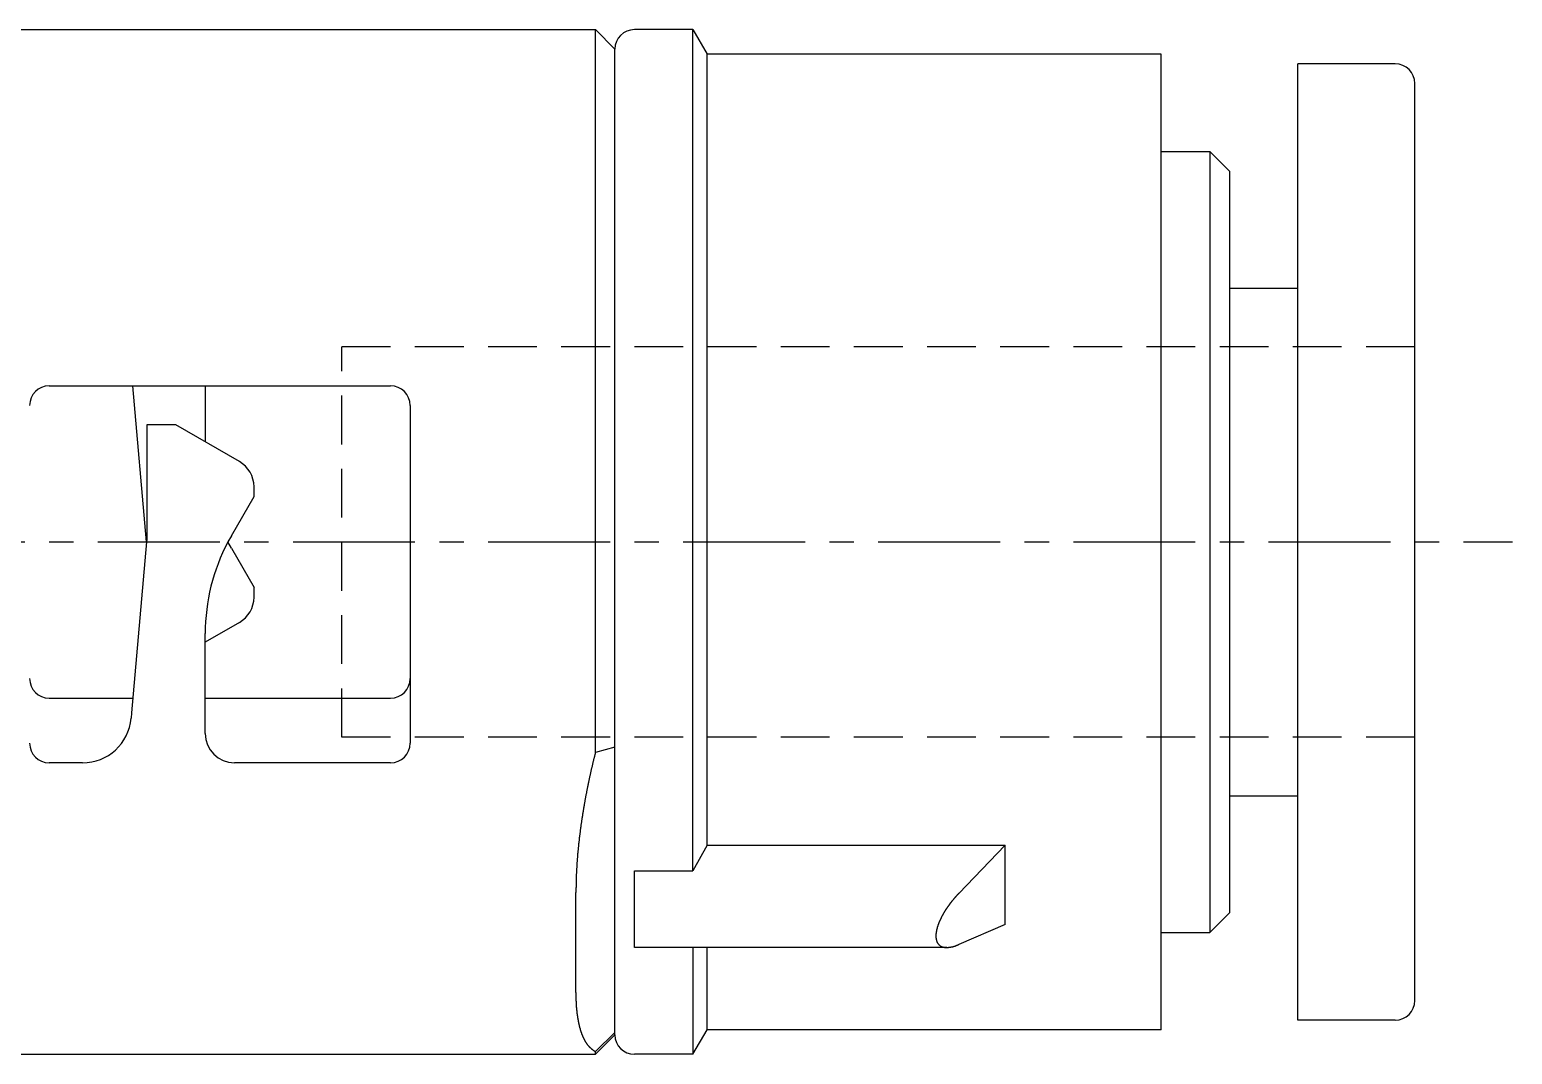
# Model space of a CAD drawing. Extents: x -1.6 to 71, y -20.2 to 60.8.
# Drawn here: x 55.77 to 70.97, y 49.52 to 60.02 of the extents above; entities that cross this region are included whole.
import ezdxf

# ---------------------------------------------------------------- set-up
doc = ezdxf.new("R2010")
doc.units = 0
doc.linetypes.add('CENTER', pattern=[2, 1.25, -0.25, 0.25, -0.25])
doc.linetypes.add('DASHED', pattern=[0.75, 0.5, -0.25])
doc.layers.get('0').update_dxf_attribs({"linetype": 'CONTINUOUS'})
doc.layers.add('CENTER', color=1, linetype='CENTER')

msp = doc.modelspace()

# ---------------------------------------------------------------- linework, layer by layer
at = {"color": 7, "linetype": 'CONTINUOUS'}
for p, q in [((52.966, 60.018), (61.566, 60.018)), ((61.566, 60.018), (61.766, 59.818)), ((61.566, 54.768), (61.566, 60.018)), ((62.566, 60.018), (61.966, 60.018)), ((62.566, 51.4), (62.566, 60.018)), ((62.566, 60.018), (62.71, 59.768)), ((61.766, 49.718), (61.766, 59.818)), ((61.766, 49.718), (61.766, 59.818)), ((67.366, 59.768), (62.71, 59.768)), ((62.71, 51.662), (62.71, 59.768)), ((67.366, 49.768), (67.366, 59.768)), ((69.766, 59.668), (68.766, 59.668)), ((68.766, 49.868), (68.766, 59.668)), ((69.966, 50.068), (69.966, 59.468)), ((67.366, 58.768), (67.866, 58.768)), ((67.866, 58.768), (68.066, 58.568)), ((67.866, 58.768), (67.866, 50.768)), ((68.066, 58.568), (68.066, 50.968)), ((68.066, 57.368), (68.766, 57.368)), ((55.966, 56.368), (59.466, 56.368)), ((56.964, 54.768), (56.824, 56.368)), ((57.566, 56.368), (57.566, 55.795)), ((59.666, 56.168), (59.666, 54.768)), ((56.966, 55.968), (56.966, 54.791)), ((57.266, 55.968), (56.966, 55.968)), ((57.916, 55.593), (57.266, 55.968)), ((58.066, 55.234), (58.066, 55.333)), ((57.834, 54.832), (58.066, 55.234)), ((56.964, 54.768), (56.811, 53.019)), ((56.966, 54.791), (56.964, 54.768)), ((57.834, 54.704), (57.797, 54.771)), ((57.834, 54.832), (57.799, 54.768)), ((59.666, 54.768), (59.666, 53.019)), ((61.566, 53.019), (61.566, 54.768)), ((57.834, 54.704), (58.066, 54.302)), ((58.066, 54.203), (58.066, 54.302)), ((57.916, 53.943), (57.566, 53.741)), ((57.566, 53.019), (57.566, 53.832)), ((55.966, 53.168), (56.824, 53.168)), ((57.566, 53.168), (59.466, 53.168)), ((56.811, 53.019), (56.806, 52.962)), ((57.566, 52.805), (57.566, 53.019)), ((59.666, 53.019), (59.666, 52.705)), ((61.566, 52.611), (61.566, 53.019)), ((61.766, 52.664), (61.566, 52.611)), ((56.308, 52.505), (55.966, 52.505)), ((59.466, 52.505), (57.866, 52.505)), ((68.066, 52.168), (68.766, 52.168)), ((62.71, 51.662), (62.566, 51.4)), ((62.71, 51.662), (65.766, 51.662)), ((65.291, 51.166), (65.766, 51.662)), ((65.766, 50.849), (65.766, 51.662)), ((61.966, 50.613), (61.966, 51.4)), ((61.966, 51.4), (62.566, 51.4)), ((61.366, 50.15), (61.366, 51.177)), ((67.866, 50.768), (68.066, 50.968)), ((65.766, 50.849), (65.291, 50.644)), ((67.366, 50.768), (67.866, 50.768)), ((65.169, 50.613), (61.966, 50.613)), ((62.566, 50.613), (62.566, 49.518)), ((62.71, 49.768), (62.71, 50.613)), ((69.766, 49.868), (68.766, 49.868)), ((61.566, 49.546), (61.766, 49.741)), ((61.766, 49.718), (61.566, 49.518)), ((62.566, 49.518), (62.71, 49.768)), ((67.366, 49.768), (62.71, 49.768)), ((52.966, 49.518), (61.566, 49.518)), ((61.566, 49.518), (61.566, 49.546)), ((62.566, 49.518), (61.966, 49.518))]:
    msp.add_line(p, q, dxfattribs=at)
at = {"color": 3, "linetype": 'DASHED'}
for p, q in [((58.966, 52.768), (58.966, 56.768)), ((69.966, 56.768), (58.966, 56.768)), ((69.966, 52.768), (58.966, 52.768))]:
    msp.add_line(p, q, dxfattribs=at)
at = {"color": 7}
for points in [[(61.566, 52.611, 0), (61.565, 52.606, 0), (61.563, 52.6, 0), (61.562, 52.595, 0), (61.56, 52.589, 0), (61.559, 52.584, 0), (61.558, 52.578, 0), (61.556, 52.573, 0), (61.555, 52.567, 0), (61.553, 52.562, 0), (61.552, 52.556, 0), (61.551, 52.551, 0), (61.549, 52.545, 0), (61.548, 52.54, 0), (61.547, 52.534, 0), (61.545, 52.529, 0), (61.544, 52.523, 0), (61.543, 52.517, 0), (61.541, 52.512, 0), (61.54, 52.506, 0), (61.539, 52.501, 0), (61.537, 52.495, 0), (61.536, 52.49, 0), (61.535, 52.484, 0), (61.533, 52.479, 0), (61.532, 52.473, 0), (61.531, 52.468, 0), (61.529, 52.462, 0), (61.528, 52.457, 0), (61.527, 52.451, 0), (61.526, 52.446, 0), (61.524, 52.44, 0), (61.523, 52.434, 0), (61.522, 52.429, 0), (61.52, 52.423, 0), (61.519, 52.418, 0), (61.518, 52.412, 0), (61.517, 52.407, 0), (61.516, 52.401, 0), (61.514, 52.395, 0), (61.513, 52.39, 0), (61.512, 52.384, 0), (61.511, 52.379, 0), (61.509, 52.373, 0), (61.508, 52.368, 0), (61.507, 52.362, 0), (61.506, 52.357, 0), (61.505, 52.351, 0), (61.503, 52.345, 0), (61.502, 52.34, 0), (61.501, 52.334, 0), (61.5, 52.329, 0), (61.499, 52.323, 0), (61.497, 52.318, 0), (61.496, 52.312, 0), (61.495, 52.306, 0), (61.494, 52.301, 0), (61.493, 52.295, 0), (61.492, 52.29, 0), (61.49, 52.284, 0), (61.489, 52.279, 0), (61.488, 52.273, 0), (61.487, 52.267, 0), (61.486, 52.262, 0), (61.485, 52.256, 0), (61.484, 52.251, 0), (61.483, 52.245, 0), (61.481, 52.239, 0), (61.48, 52.234, 0), (61.479, 52.228, 0), (61.478, 52.223, 0), (61.477, 52.217, 0), (61.476, 52.212, 0), (61.475, 52.206, 0), (61.474, 52.2, 0), (61.473, 52.195, 0), (61.472, 52.189, 0), (61.471, 52.184, 0), (61.469, 52.178, 0), (61.468, 52.172, 0), (61.467, 52.167, 0), (61.466, 52.161, 0), (61.465, 52.156, 0), (61.464, 52.15, 0), (61.463, 52.145, 0), (61.462, 52.139, 0), (61.461, 52.133, 0), (61.46, 52.128, 0), (61.459, 52.122, 0), (61.458, 52.117, 0), (61.457, 52.111, 0), (61.456, 52.105, 0), (61.455, 52.1, 0), (61.454, 52.094, 0), (61.453, 52.089, 0), (61.452, 52.083, 0), (61.451, 52.077, 0), (61.45, 52.072, 0), (61.449, 52.066, 0), (61.448, 52.06, 0), (61.447, 52.055, 0), (61.446, 52.049, 0), (61.445, 52.044, 0), (61.444, 52.038, 0), (61.443, 52.032, 0), (61.443, 52.027, 0), (61.442, 52.021, 0), (61.441, 52.016, 0), (61.44, 52.01, 0), (61.439, 52.004, 0), (61.438, 51.999, 0), (61.437, 51.993, 0), (61.436, 51.987, 0), (61.435, 51.982, 0), (61.434, 51.976, 0), (61.433, 51.971, 0), (61.432, 51.965, 0), (61.432, 51.959, 0), (61.431, 51.954, 0), (61.43, 51.948, 0), (61.429, 51.943, 0), (61.428, 51.937, 0), (61.427, 51.931, 0), (61.426, 51.926, 0), (61.426, 51.92, 0), (61.425, 51.914, 0), (61.424, 51.909, 0), (61.423, 51.903, 0), (61.422, 51.897, 0), (61.422, 51.892, 0), (61.421, 51.886, 0), (61.42, 51.88, 0), (61.419, 51.875, 0), (61.418, 51.869, 0), (61.417, 51.864, 0), (61.417, 51.858, 0), (61.416, 51.852, 0), (61.415, 51.847, 0), (61.414, 51.841, 0), (61.414, 51.835, 0), (61.413, 51.83, 0), (61.412, 51.824, 0), (61.411, 51.819, 0), (61.411, 51.813, 0), (61.41, 51.807, 0), (61.409, 51.802, 0), (61.408, 51.796, 0), (61.408, 51.79, 0), (61.407, 51.785, 0), (61.406, 51.779, 0), (61.406, 51.773, 0), (61.405, 51.768, 0), (61.404, 51.762, 0), (61.404, 51.756, 0), (61.403, 51.751, 0), (61.402, 51.745, 0), (61.401, 51.739, 0), (61.401, 51.734, 0), (61.4, 51.728, 0), (61.4, 51.722, 0), (61.399, 51.717, 0), (61.398, 51.711, 0), (61.398, 51.706, 0), (61.397, 51.7, 0), (61.396, 51.694, 0), (61.396, 51.688, 0), (61.395, 51.683, 0), (61.394, 51.677, 0), (61.394, 51.672, 0), (61.393, 51.666, 0), (61.393, 51.66, 0), (61.392, 51.655, 0), (61.391, 51.649, 0), (61.391, 51.643, 0), (61.39, 51.638, 0), (61.39, 51.632, 0), (61.389, 51.626, 0), (61.389, 51.621, 0), (61.388, 51.615, 0), (61.388, 51.609, 0), (61.387, 51.604, 0), (61.386, 51.598, 0), (61.386, 51.592, 0), (61.385, 51.587, 0), (61.385, 51.581, 0), (61.384, 51.575, 0), (61.384, 51.57, 0), (61.383, 51.564, 0), (61.383, 51.558, 0), (61.382, 51.553, 0), (61.382, 51.547, 0), (61.382, 51.541, 0), (61.381, 51.535, 0), (61.381, 51.53, 0), (61.38, 51.524, 0), (61.38, 51.519, 0), (61.379, 51.513, 0), (61.379, 51.507, 0), (61.378, 51.502, 0), (61.378, 51.496, 0), (61.378, 51.49, 0), (61.377, 51.484, 0), (61.377, 51.479, 0), (61.376, 51.473, 0), (61.376, 51.467, 0), (61.376, 51.462, 0), (61.375, 51.456, 0), (61.375, 51.45, 0), (61.375, 51.445, 0), (61.374, 51.439, 0), (61.374, 51.433, 0), (61.374, 51.428, 0), (61.373, 51.422, 0), (61.373, 51.416, 0), (61.373, 51.411, 0), (61.372, 51.405, 0), (61.372, 51.399, 0), (61.372, 51.394, 0), (61.371, 51.388, 0), (61.371, 51.382, 0), (61.371, 51.377, 0), (61.371, 51.371, 0), (61.37, 51.365, 0), (61.37, 51.359, 0), (61.37, 51.354, 0), (61.37, 51.348, 0), (61.37, 51.342, 0), (61.369, 51.337, 0), (61.369, 51.331, 0), (61.369, 51.325, 0), (61.369, 51.32, 0), (61.368, 51.314, 0), (61.368, 51.308, 0), (61.368, 51.303, 0), (61.368, 51.297, 0), (61.368, 51.291, 0), (61.368, 51.285, 0), (61.367, 51.28, 0), (61.367, 51.274, 0), (61.367, 51.268, 0), (61.367, 51.263, 0), (61.367, 51.257, 0), (61.367, 51.251, 0), (61.367, 51.246, 0), (61.367, 51.24, 0), (61.367, 51.234, 0), (61.367, 51.229, 0), (61.366, 51.223, 0), (61.366, 51.217, 0), (61.366, 51.212, 0), (61.366, 51.206, 0), (61.366, 51.2, 0), (61.366, 51.194, 0), (61.366, 51.189, 0), (61.366, 51.183, 0), (61.366, 51.177, 0)], [(65.291, 51.166, 0), (65.289, 51.165, 0), (65.288, 51.164, 0), (65.287, 51.162, 0), (65.285, 51.161, 0), (65.284, 51.159, 0), (65.283, 51.158, 0), (65.281, 51.157, 0), (65.28, 51.155, 0), (65.278, 51.154, 0), (65.277, 51.152, 0), (65.276, 51.151, 0), (65.275, 51.15, 0), (65.273, 51.148, 0), (65.272, 51.147, 0), (65.27, 51.145, 0), (65.269, 51.144, 0), (65.268, 51.142, 0), (65.267, 51.141, 0), (65.265, 51.139, 0), (65.264, 51.138, 0), (65.263, 51.136, 0), (65.261, 51.135, 0), (65.26, 51.134, 0), (65.259, 51.132, 0), (65.257, 51.131, 0), (65.256, 51.129, 0), (65.255, 51.128, 0), (65.254, 51.126, 0), (65.252, 51.125, 0), (65.251, 51.123, 0), (65.25, 51.122, 0), (65.248, 51.12, 0), (65.247, 51.119, 0), (65.246, 51.117, 0), (65.245, 51.116, 0), (65.243, 51.114, 0), (65.242, 51.113, 0), (65.241, 51.111, 0), (65.239, 51.11, 0), (65.238, 51.108, 0), (65.237, 51.107, 0), (65.236, 51.105, 0), (65.234, 51.104, 0), (65.233, 51.102, 0), (65.232, 51.101, 0), (65.231, 51.099, 0), (65.229, 51.098, 0), (65.228, 51.096, 0), (65.227, 51.095, 0), (65.226, 51.093, 0), (65.224, 51.092, 0), (65.223, 51.09, 0), (65.222, 51.089, 0), (65.221, 51.087, 0), (65.219, 51.086, 0), (65.218, 51.084, 0), (65.217, 51.083, 0), (65.216, 51.081, 0), (65.215, 51.08, 0), (65.213, 51.078, 0), (65.212, 51.077, 0), (65.211, 51.075, 0), (65.21, 51.074, 0), (65.209, 51.072, 0), (65.207, 51.07, 0), (65.206, 51.069, 0), (65.205, 51.067, 0), (65.204, 51.066, 0), (65.203, 51.064, 0), (65.201, 51.063, 0), (65.2, 51.061, 0), (65.199, 51.059, 0), (65.198, 51.058, 0), (65.197, 51.056, 0), (65.196, 51.055, 0), (65.194, 51.053, 0), (65.193, 51.052, 0), (65.192, 51.05, 0), (65.191, 51.048, 0), (65.19, 51.047, 0), (65.189, 51.045, 0), (65.188, 51.044, 0), (65.186, 51.042, 0), (65.185, 51.041, 0), (65.184, 51.039, 0), (65.183, 51.037, 0), (65.182, 51.036, 0), (65.181, 51.034, 0), (65.18, 51.033, 0), (65.178, 51.031, 0), (65.177, 51.029, 0), (65.176, 51.028, 0), (65.175, 51.026, 0), (65.174, 51.025, 0), (65.173, 51.023, 0), (65.172, 51.021, 0), (65.171, 51.02, 0), (65.169, 51.018, 0), (65.168, 51.017, 0), (65.167, 51.015, 0), (65.166, 51.013, 0), (65.165, 51.012, 0), (65.164, 51.01, 0), (65.163, 51.008, 0), (65.162, 51.007, 0), (65.161, 51.005, 0), (65.16, 51.004, 0), (65.159, 51.002, 0), (65.158, 51, 0), (65.156, 50.999, 0), (65.155, 50.997, 0), (65.154, 50.995, 0), (65.153, 50.994, 0), (65.152, 50.992, 0), (65.151, 50.99, 0), (65.15, 50.989, 0), (65.149, 50.987, 0), (65.148, 50.985, 0), (65.147, 50.984, 0), (65.146, 50.982, 0), (65.145, 50.98, 0), (65.144, 50.979, 0), (65.143, 50.977, 0), (65.142, 50.975, 0), (65.141, 50.974, 0), (65.14, 50.972, 0), (65.139, 50.97, 0), (65.138, 50.969, 0), (65.137, 50.967, 0), (65.136, 50.965, 0), (65.135, 50.964, 0), (65.134, 50.962, 0), (65.133, 50.96, 0), (65.132, 50.959, 0), (65.131, 50.957, 0), (65.13, 50.955, 0), (65.129, 50.953, 0), (65.128, 50.952, 0), (65.127, 50.95, 0), (65.126, 50.948, 0), (65.125, 50.947, 0), (65.124, 50.945, 0), (65.123, 50.943, 0), (65.123, 50.941, 0), (65.121, 50.94, 0), (65.121, 50.938, 0), (65.12, 50.936, 0), (65.119, 50.934, 0), (65.118, 50.933, 0), (65.117, 50.931, 0), (65.116, 50.929, 0), (65.115, 50.928, 0), (65.114, 50.926, 0), (65.113, 50.924, 0), (65.112, 50.922, 0), (65.112, 50.92, 0), (65.111, 50.919, 0), (65.11, 50.917, 0), (65.109, 50.915, 0), (65.108, 50.913, 0), (65.107, 50.912, 0), (65.106, 50.91, 0), (65.106, 50.908, 0), (65.105, 50.907, 0), (65.104, 50.905, 0), (65.103, 50.903, 0), (65.102, 50.901, 0), (65.101, 50.899, 0), (65.1, 50.898, 0), (65.1, 50.896, 0), (65.099, 50.894, 0), (65.098, 50.892, 0), (65.097, 50.891, 0), (65.097, 50.889, 0), (65.096, 50.887, 0), (65.095, 50.885, 0), (65.094, 50.883, 0), (65.093, 50.882, 0), (65.093, 50.88, 0), (65.092, 50.878, 0), (65.091, 50.876, 0), (65.09, 50.874, 0), (65.09, 50.873, 0), (65.089, 50.871, 0), (65.088, 50.869, 0), (65.087, 50.867, 0), (65.087, 50.865, 0), (65.086, 50.863, 0), (65.085, 50.862, 0), (65.084, 50.86, 0), (65.084, 50.858, 0), (65.083, 50.856, 0), (65.082, 50.854, 0), (65.082, 50.852, 0), (65.081, 50.851, 0), (65.08, 50.849, 0), (65.08, 50.847, 0), (65.079, 50.845, 0), (65.078, 50.843, 0), (65.078, 50.841, 0), (65.077, 50.84, 0), (65.076, 50.838, 0), (65.076, 50.836, 0), (65.075, 50.834, 0), (65.075, 50.832, 0), (65.074, 50.83, 0), (65.073, 50.828, 0), (65.073, 50.827, 0), (65.072, 50.825, 0), (65.072, 50.823, 0), (65.071, 50.821, 0), (65.071, 50.819, 0), (65.07, 50.817, 0), (65.07, 50.815, 0), (65.069, 50.813, 0), (65.068, 50.811, 0), (65.068, 50.809, 0), (65.067, 50.808, 0), (65.067, 50.806, 0), (65.066, 50.804, 0), (65.066, 50.802, 0), (65.066, 50.8, 0), (65.065, 50.798, 0), (65.064, 50.796, 0), (65.064, 50.794, 0), (65.064, 50.792, 0), (65.063, 50.791, 0), (65.063, 50.788, 0), (65.062, 50.787, 0), (65.062, 50.785, 0), (65.062, 50.783, 0), (65.061, 50.781, 0), (65.061, 50.779, 0), (65.061, 50.777, 0), (65.06, 50.775, 0), (65.06, 50.773, 0), (65.059, 50.771, 0), (65.059, 50.769, 0), (65.059, 50.767, 0), (65.059, 50.765, 0), (65.058, 50.763, 0), (65.058, 50.761, 0), (65.058, 50.76, 0), (65.058, 50.758, 0), (65.058, 50.756, 0), (65.057, 50.754, 0), (65.057, 50.752, 0), (65.057, 50.75, 0), (65.057, 50.748, 0), (65.057, 50.746, 0), (65.056, 50.744, 0), (65.056, 50.742, 0), (65.056, 50.74, 0), (65.056, 50.738, 0), (65.056, 50.736, 0), (65.056, 50.734, 0), (65.056, 50.732, 0), (65.056, 50.73, 0), (65.056, 50.728, 0), (65.056, 50.726, 0), (65.056, 50.724, 0), (65.056, 50.722, 0), (65.056, 50.72, 0), (65.057, 50.718, 0), (65.057, 50.716, 0), (65.057, 50.714, 0), (65.057, 50.712, 0), (65.057, 50.71, 0), (65.058, 50.709, 0), (65.058, 50.706, 0), (65.058, 50.705, 0), (65.058, 50.703, 0), (65.059, 50.701, 0), (65.059, 50.699, 0), (65.059, 50.697, 0), (65.06, 50.695, 0), (65.06, 50.693, 0), (65.061, 50.691, 0), (65.061, 50.689, 0), (65.061, 50.687, 0), (65.062, 50.685, 0), (65.063, 50.683, 0), (65.063, 50.681, 0), (65.064, 50.679, 0), (65.064, 50.678, 0), (65.065, 50.676, 0), (65.066, 50.674, 0), (65.067, 50.672, 0), (65.067, 50.67, 0), (65.068, 50.669, 0), (65.069, 50.667, 0), (65.07, 50.665, 0), (65.071, 50.663, 0), (65.072, 50.661, 0), (65.073, 50.66, 0), (65.074, 50.658, 0), (65.075, 50.657, 0), (65.076, 50.655, 0), (65.077, 50.653, 0), (65.078, 50.652, 0), (65.079, 50.65, 0), (65.081, 50.649, 0), (65.082, 50.647, 0), (65.083, 50.646, 0), (65.085, 50.644, 0), (65.086, 50.643, 0), (65.088, 50.641, 0), (65.089, 50.64, 0), (65.09, 50.639, 0), (65.092, 50.637, 0), (65.093, 50.636, 0), (65.095, 50.635, 0), (65.097, 50.634, 0), (65.098, 50.633, 0), (65.1, 50.631, 0), (65.101, 50.63, 0), (65.103, 50.629, 0), (65.105, 50.628, 0), (65.106, 50.627, 0), (65.108, 50.626, 0), (65.11, 50.625, 0), (65.112, 50.624, 0), (65.114, 50.623, 0), (65.115, 50.623, 0), (65.117, 50.622, 0), (65.119, 50.621, 0), (65.121, 50.62, 0), (65.123, 50.62, 0), (65.124, 50.619, 0), (65.126, 50.618, 0), (65.128, 50.618, 0), (65.13, 50.617, 0), (65.132, 50.617, 0), (65.134, 50.616, 0), (65.136, 50.616, 0), (65.138, 50.615, 0), (65.14, 50.615, 0), (65.142, 50.615, 0), (65.144, 50.614, 0), (65.146, 50.614, 0), (65.148, 50.614, 0), (65.15, 50.614, 0), (65.152, 50.614, 0), (65.154, 50.614, 0), (65.156, 50.613, 0), (65.158, 50.613, 0), (65.159, 50.613, 0), (65.162, 50.613, 0), (65.163, 50.613, 0), (65.165, 50.613, 0), (65.167, 50.613, 0)], [(65.167, 50.613, 0), (65.168, 50.613, 0), (65.169, 50.614, 0), (65.17, 50.614, 0), (65.171, 50.614, 0), (65.171, 50.614, 0), (65.172, 50.614, 0), (65.173, 50.614, 0), (65.174, 50.614, 0), (65.175, 50.614, 0), (65.175, 50.614, 0), (65.176, 50.614, 0), (65.177, 50.614, 0), (65.178, 50.614, 0), (65.179, 50.614, 0), (65.179, 50.614, 0), (65.18, 50.614, 0), (65.181, 50.614, 0), (65.182, 50.614, 0), (65.183, 50.614, 0), (65.183, 50.614, 0), (65.184, 50.614, 0), (65.185, 50.614, 0), (65.186, 50.614, 0), (65.187, 50.614, 0), (65.187, 50.615, 0), (65.188, 50.615, 0), (65.189, 50.615, 0), (65.19, 50.615, 0), (65.191, 50.615, 0), (65.191, 50.615, 0), (65.192, 50.615, 0), (65.193, 50.615, 0), (65.194, 50.615, 0), (65.195, 50.615, 0), (65.195, 50.615, 0), (65.196, 50.616, 0), (65.197, 50.616, 0), (65.198, 50.616, 0), (65.199, 50.616, 0), (65.199, 50.616, 0), (65.2, 50.616, 0), (65.201, 50.616, 0), (65.202, 50.616, 0), (65.203, 50.616, 0), (65.203, 50.617, 0), (65.204, 50.617, 0), (65.205, 50.617, 0), (65.206, 50.617, 0), (65.207, 50.617, 0), (65.207, 50.617, 0), (65.208, 50.617, 0), (65.209, 50.617, 0), (65.21, 50.618, 0), (65.21, 50.618, 0), (65.211, 50.618, 0), (65.212, 50.618, 0), (65.213, 50.618, 0), (65.214, 50.618, 0), (65.215, 50.618, 0), (65.215, 50.619, 0), (65.216, 50.619, 0), (65.217, 50.619, 0), (65.218, 50.619, 0), (65.218, 50.619, 0), (65.219, 50.619, 0), (65.22, 50.62, 0), (65.221, 50.62, 0), (65.222, 50.62, 0), (65.222, 50.62, 0), (65.223, 50.62, 0), (65.224, 50.62, 0), (65.225, 50.621, 0), (65.225, 50.621, 0), (65.226, 50.621, 0), (65.227, 50.621, 0), (65.228, 50.621, 0), (65.229, 50.621, 0), (65.229, 50.622, 0), (65.23, 50.622, 0), (65.231, 50.622, 0), (65.232, 50.622, 0), (65.233, 50.623, 0), (65.233, 50.623, 0), (65.234, 50.623, 0), (65.235, 50.623, 0), (65.236, 50.623, 0), (65.237, 50.623, 0), (65.237, 50.624, 0), (65.238, 50.624, 0), (65.239, 50.624, 0), (65.24, 50.624, 0), (65.24, 50.625, 0), (65.241, 50.625, 0), (65.242, 50.625, 0), (65.243, 50.625, 0), (65.243, 50.626, 0), (65.244, 50.626, 0), (65.245, 50.626, 0), (65.246, 50.626, 0), (65.246, 50.627, 0), (65.247, 50.627, 0), (65.248, 50.627, 0), (65.249, 50.627, 0), (65.25, 50.627, 0), (65.25, 50.628, 0), (65.251, 50.628, 0), (65.252, 50.628, 0), (65.253, 50.628, 0), (65.254, 50.629, 0), (65.254, 50.629, 0), (65.255, 50.629, 0), (65.256, 50.63, 0), (65.257, 50.63, 0), (65.257, 50.63, 0), (65.258, 50.63, 0), (65.259, 50.63, 0), (65.26, 50.631, 0), (65.26, 50.631, 0), (65.261, 50.631, 0), (65.262, 50.632, 0), (65.263, 50.632, 0), (65.263, 50.632, 0), (65.264, 50.632, 0), (65.265, 50.633, 0), (65.266, 50.633, 0), (65.266, 50.633, 0), (65.267, 50.634, 0), (65.268, 50.634, 0), (65.269, 50.634, 0), (65.269, 50.635, 0), (65.27, 50.635, 0), (65.271, 50.635, 0), (65.272, 50.635, 0), (65.272, 50.636, 0), (65.273, 50.636, 0), (65.274, 50.636, 0), (65.275, 50.637, 0), (65.275, 50.637, 0), (65.276, 50.637, 0), (65.277, 50.638, 0), (65.278, 50.638, 0), (65.278, 50.638, 0), (65.279, 50.639, 0), (65.28, 50.639, 0), (65.281, 50.639, 0), (65.281, 50.639, 0), (65.282, 50.64, 0), (65.283, 50.64, 0), (65.283, 50.64, 0), (65.284, 50.641, 0), (65.285, 50.641, 0), (65.286, 50.642, 0), (65.286, 50.642, 0), (65.287, 50.642, 0), (65.288, 50.642, 0), (65.288, 50.643, 0), (65.289, 50.643, 0), (65.29, 50.644, 0), (65.291, 50.644, 0)], [(61.366, 50.15, 0), (61.366, 50.147, 0), (61.366, 50.144, 0), (61.366, 50.142, 0), (61.366, 50.139, 0), (61.366, 50.137, 0), (61.366, 50.134, 0), (61.366, 50.131, 0), (61.366, 50.129, 0), (61.366, 50.126, 0), (61.366, 50.124, 0), (61.366, 50.121, 0), (61.365, 50.118, 0), (61.365, 50.116, 0), (61.365, 50.113, 0), (61.366, 50.111, 0), (61.366, 50.108, 0), (61.366, 50.105, 0), (61.366, 50.103, 0), (61.366, 50.1, 0), (61.366, 50.098, 0), (61.366, 50.095, 0), (61.366, 50.092, 0), (61.366, 50.09, 0), (61.366, 50.087, 0), (61.366, 50.085, 0), (61.366, 50.082, 0), (61.366, 50.079, 0), (61.366, 50.077, 0), (61.366, 50.074, 0), (61.366, 50.072, 0), (61.366, 50.069, 0), (61.366, 50.066, 0), (61.367, 50.064, 0), (61.367, 50.061, 0), (61.367, 50.059, 0), (61.367, 50.056, 0), (61.367, 50.053, 0), (61.367, 50.051, 0), (61.367, 50.048, 0), (61.367, 50.046, 0), (61.367, 50.043, 0), (61.368, 50.041, 0), (61.368, 50.038, 0), (61.368, 50.035, 0), (61.368, 50.033, 0), (61.368, 50.03, 0), (61.368, 50.028, 0), (61.369, 50.025, 0), (61.369, 50.022, 0), (61.369, 50.02, 0), (61.369, 50.017, 0), (61.369, 50.014, 0), (61.37, 50.012, 0), (61.37, 50.009, 0), (61.37, 50.007, 0), (61.37, 50.004, 0), (61.37, 50.002, 0), (61.371, 49.999, 0), (61.371, 49.996, 0), (61.371, 49.994, 0), (61.371, 49.991, 0), (61.371, 49.989, 0), (61.372, 49.986, 0), (61.372, 49.983, 0), (61.372, 49.981, 0), (61.373, 49.978, 0), (61.373, 49.976, 0), (61.373, 49.973, 0), (61.373, 49.971, 0), (61.374, 49.968, 0), (61.374, 49.965, 0), (61.374, 49.963, 0), (61.374, 49.96, 0), (61.375, 49.958, 0), (61.375, 49.955, 0), (61.375, 49.952, 0), (61.376, 49.95, 0), (61.376, 49.947, 0), (61.376, 49.945, 0), (61.377, 49.942, 0), (61.377, 49.94, 0), (61.377, 49.937, 0), (61.378, 49.934, 0), (61.378, 49.932, 0), (61.378, 49.929, 0), (61.379, 49.927, 0), (61.379, 49.924, 0), (61.379, 49.922, 0), (61.38, 49.919, 0), (61.38, 49.916, 0), (61.38, 49.914, 0), (61.381, 49.911, 0), (61.381, 49.909, 0), (61.382, 49.906, 0), (61.382, 49.903, 0), (61.382, 49.901, 0), (61.383, 49.898, 0), (61.383, 49.896, 0), (61.384, 49.893, 0), (61.384, 49.891, 0), (61.385, 49.888, 0), (61.385, 49.886, 0), (61.385, 49.883, 0), (61.386, 49.88, 0), (61.386, 49.878, 0), (61.387, 49.875, 0), (61.387, 49.873, 0), (61.388, 49.87, 0), (61.388, 49.867, 0), (61.389, 49.865, 0), (61.389, 49.862, 0), (61.389, 49.86, 0), (61.39, 49.857, 0), (61.39, 49.855, 0), (61.391, 49.852, 0), (61.391, 49.85, 0), (61.392, 49.847, 0), (61.392, 49.845, 0), (61.393, 49.842, 0), (61.394, 49.84, 0), (61.394, 49.837, 0), (61.395, 49.834, 0), (61.395, 49.832, 0), (61.396, 49.829, 0), (61.396, 49.827, 0), (61.397, 49.824, 0), (61.397, 49.822, 0), (61.398, 49.819, 0), (61.398, 49.817, 0), (61.399, 49.814, 0), (61.4, 49.812, 0), (61.4, 49.809, 0), (61.401, 49.807, 0), (61.402, 49.804, 0), (61.402, 49.801, 0), (61.403, 49.799, 0), (61.404, 49.797, 0), (61.404, 49.794, 0), (61.405, 49.791, 0), (61.406, 49.789, 0), (61.406, 49.786, 0), (61.407, 49.784, 0), (61.408, 49.782, 0), (61.408, 49.779, 0), (61.409, 49.776, 0), (61.41, 49.774, 0), (61.41, 49.772, 0), (61.411, 49.769, 0), (61.412, 49.767, 0), (61.413, 49.764, 0), (61.413, 49.762, 0), (61.414, 49.759, 0), (61.415, 49.757, 0), (61.416, 49.754, 0), (61.417, 49.752, 0), (61.417, 49.749, 0), (61.418, 49.747, 0), (61.419, 49.744, 0), (61.42, 49.742, 0), (61.421, 49.739, 0), (61.422, 49.737, 0), (61.423, 49.735, 0), (61.423, 49.732, 0), (61.424, 49.73, 0), (61.425, 49.727, 0), (61.426, 49.725, 0), (61.427, 49.722, 0), (61.428, 49.72, 0), (61.429, 49.718, 0), (61.43, 49.715, 0), (61.431, 49.713, 0), (61.432, 49.71, 0), (61.433, 49.708, 0), (61.434, 49.706, 0), (61.435, 49.703, 0), (61.436, 49.701, 0), (61.437, 49.698, 0), (61.438, 49.696, 0), (61.439, 49.694, 0), (61.44, 49.691, 0), (61.441, 49.689, 0), (61.443, 49.686, 0), (61.444, 49.684, 0), (61.445, 49.682, 0), (61.446, 49.679, 0), (61.447, 49.677, 0), (61.448, 49.675, 0), (61.449, 49.672, 0), (61.451, 49.67, 0), (61.452, 49.668, 0), (61.453, 49.665, 0), (61.454, 49.663, 0), (61.456, 49.661, 0), (61.457, 49.658, 0), (61.458, 49.656, 0), (61.459, 49.654, 0), (61.461, 49.652, 0), (61.462, 49.65, 0), (61.463, 49.647, 0), (61.465, 49.645, 0), (61.466, 49.643, 0), (61.468, 49.641, 0), (61.469, 49.638, 0), (61.47, 49.636, 0), (61.472, 49.634, 0), (61.473, 49.632, 0), (61.475, 49.63, 0), (61.476, 49.628, 0), (61.478, 49.626, 0), (61.479, 49.623, 0), (61.481, 49.621, 0), (61.482, 49.619, 0), (61.484, 49.617, 0), (61.486, 49.615, 0), (61.487, 49.613, 0), (61.489, 49.611, 0), (61.49, 49.609, 0), (61.492, 49.607, 0), (61.494, 49.605, 0), (61.496, 49.603, 0), (61.497, 49.601, 0), (61.499, 49.599, 0), (61.501, 49.598, 0), (61.503, 49.596, 0), (61.505, 49.594, 0), (61.506, 49.592, 0), (61.508, 49.59, 0), (61.51, 49.588, 0), (61.512, 49.587, 0), (61.514, 49.585, 0), (61.516, 49.583, 0), (61.518, 49.581, 0), (61.52, 49.58, 0), (61.522, 49.578, 0), (61.524, 49.576, 0), (61.526, 49.574, 0), (61.528, 49.573, 0), (61.53, 49.571, 0), (61.532, 49.569, 0), (61.534, 49.568, 0), (61.536, 49.566, 0), (61.538, 49.565, 0), (61.54, 49.563, 0), (61.542, 49.562, 0), (61.544, 49.56, 0), (61.546, 49.559, 0), (61.548, 49.557, 0), (61.551, 49.556, 0), (61.553, 49.554, 0), (61.555, 49.553, 0), (61.557, 49.551, 0), (61.559, 49.55, 0), (61.562, 49.548, 0), (61.564, 49.547, 0), (61.566, 49.546, 0)]]:
    msp.add_polyline3d(points, dxfattribs=at)
at = {"color": 7, "linetype": 'CONTINUOUS'}
for centre, radius, start, end in [((61.966, 59.818), 0.2, 90, 180), ((69.766, 59.468), 0.2, 0, 90), ((55.966, 56.168), 0.2, 90, 180), ((59.466, 56.168), 0.2, 0, 90), ((57.766, 55.333), 0.3, 0, 60), ((59.566, 53.832), 2, 152.0987, 180), ((57.766, 54.203), 0.3, 300, 0), ((55.966, 53.368), 0.2, 180, 270), ((59.466, 53.368), 0.2, 270, 0), ((56.308, 53.005), 0.5, 270, 355), ((57.866, 52.805), 0.3, 180, 270), ((55.966, 52.705), 0.2, 180, 270), ((59.466, 52.705), 0.2, 270, 0), ((69.766, 50.068), 0.2, 270, 0), ((61.966, 49.718), 0.2, 180, 270)]:
    msp.add_arc(centre, radius, start, end, dxfattribs=at)
at = {"layer": 'CENTER', "color": 1, "linetype": 'CENTER'}
msp.add_line((20.466, 54.768), (70.966, 54.768), dxfattribs=at)

doc.saveas('drawing.dxf')
